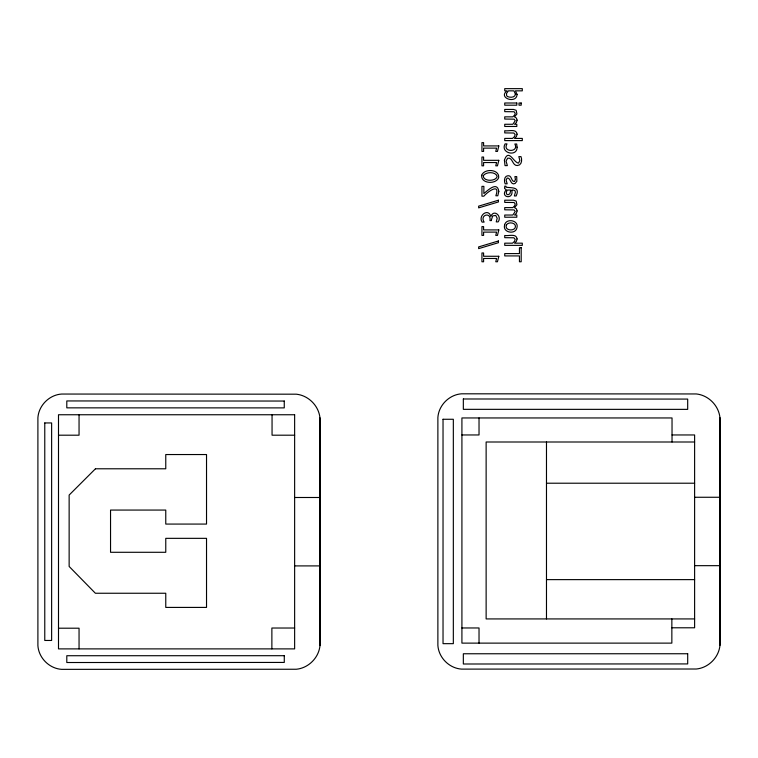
<?xml version="1.0" encoding="UTF-8"?>
<svg xmlns="http://www.w3.org/2000/svg" width="758" height="758" viewBox="0 0 758 758"><rect width="100%" height="100%" fill="white"/><g stroke="black" fill="none" stroke-linecap="round" stroke-linejoin="round"><path stroke-width="1.14" d="M319.98 645.589L319.952 417.829C318.711 405.719 308.421 395.43 296.312 394.188L61.635 394.046C49.308 394.852 38.705 405.454 37.9 417.781L37.9 645.626C38.696 657.944 49.308 668.556 61.635 669.352L296.321 669.248C308.478 668.101 318.834 657.736 319.98 645.589L319.952 417.829M719.958 645.352L719.929 417.592C718.688 405.483 708.398 395.193 696.289 393.952L461.613 393.809C449.286 394.615 438.683 405.217 437.878 417.544L437.878 645.39C438.683 657.707 449.286 668.319 461.613 669.115L696.299 669.011C708.455 667.864 718.811 657.508 719.958 645.352L719.929 417.592M461.916 434.959L479.028 434.959L479.028 417.952M672.033 434.959L694.612 434.959L694.612 627.785L671.853 627.785M58.499 435.196L79.05 435.196L79.05 414.749M294.635 435.196L272.056 435.196L272.056 414.749M694.612 441.999L486.134 441.999L486.134 618.926L694.612 618.926M546.48 483.216L694.612 483.216M694.612 497.267L720.1 497.267M294.635 497.494L320.122 497.494M694.612 565.667L720.1 565.667M294.635 565.904L320.122 565.904M546.48 579.624L694.612 579.624M294.635 628.022L271.876 628.022L271.876 648.886M461.916 627.965L479.028 627.965L479.028 643.125M58.499 628.202L79.05 628.202L79.05 648.886M672.033 441.999L672.033 417.952L461.916 417.952L461.916 643.125L671.853 643.125L671.853 618.926M546.48 441.999L546.48 618.926M44.769 422.945L44.769 640.463L51.629 640.463L51.629 422.945L44.769 422.945M443.032 419.269L443.032 643.665L453.331 643.665L453.331 419.269L443.032 419.269M463.337 398.983L463.337 409.339L687.686 409.367L687.686 399.087L463.337 398.983M491.43 219.82L491.421 220.587L489.943 220.587C491.554 211.491 479.34 214.713 484.116 222.113L482.069 222.113C477.805 215.575 488.455 207.683 490.862 216.494C493.695 208.696 502.346 216.068 498.167 221.886L496.253 221.886L497.172 218.266L495.751 215.443L492.691 215.897L491.43 219.82M504.402 160.146L505.036 165.623L507.358 165.623L506.06 161.056L507.623 158.204C512.711 157.001 512.247 165.746 517.25 165.538C521.712 165.519 522.404 159.853 520.973 156.622L518.832 156.622L519.865 160.507L518.491 163.103C513.592 162.667 508.694 147.971 504.402 160.146M517.079 147.175C517.392 157.37 499.892 153.116 505.093 143.887L506.988 143.887C501.872 152.367 519.429 152.709 514.853 144.02L516.691 144.02L517.079 147.175M504.553 225.202C502.563 232.82 515.696 234.961 516.975 227.675C519.022 220 505.785 217.849 504.553 225.202M511.868 190.571C513.659 200.283 499.494 197.213 506.268 189.727L504.563 188.467L504.809 186.117L506.022 186.279L506.088 187.207C511.963 188.164 520.376 186.572 516.179 195.952L514.36 195.952L515.431 192.21L514.909 190.59L513.327 190.05L511.868 190.05L511.868 190.571M515.431 94.077C515.26 97.791 509.935 97.697 507.434 96.522L506.638 95.65L506.496 93.509L508.372 90.846L513.933 90.846L515.431 94.077M517.079 94.409C516.653 104.367 497.57 97.962 506.998 90.846L504.733 90.846L504.733 88.648L522.3 88.648L522.3 90.846L515.431 90.846L517.079 94.409M510.608 190.779L509.916 193.697L508.125 194.806C505.586 194.654 506.041 191.329 507.453 190.05L510.579 190.05L510.608 190.779M515.431 179.523L514.568 181.503C511.072 181.948 512.029 175.259 508.087 175.695C504.184 175.847 503.871 181.029 505.15 183.815L507.168 183.815L506.098 180.082L507.187 178.045C510.93 177.543 510.295 185.738 515.099 183.474L516.852 181.304L516.71 176.605L514.89 176.605L515.431 179.523M481.681 175.259C480.743 183.824 496.026 184.668 498.669 177.685C499.655 169.062 484.277 168.21 481.681 175.259M498.821 191.414L497.788 195.763L495.855 195.763C500.668 182.271 487.366 191.954 483.869 196.18L481.946 196.18L481.946 186.373L483.869 186.373L483.869 193.527C487.972 190.267 497.286 180.982 498.821 191.414M517.079 120.152L516.444 122.436L514.54 124.274L516.814 124.274L516.814 126.463L504.733 126.463L504.733 124.274L512.825 124.274L515.25 120.721L514.085 119.158L504.733 119.053L504.733 116.846L512.825 116.846L514.644 115.027L515.241 113.283L514.076 111.748L504.733 111.644L504.733 109.436L513.517 109.436L516.151 110.317L516.928 113.984L514.54 116.846L516.444 118.115L517.079 120.152M517.079 134.166L516.444 136.478L514.54 138.411L522.3 138.411L522.3 140.6L504.733 140.6L504.733 138.411L512.55 138.411L514.53 136.573L515.184 134.621L513.848 133.01L504.733 132.915L504.733 130.727C508.362 131.513 516.425 128.339 517.079 134.166M517.079 210.923L516.444 213.206L514.54 215.035L516.814 215.035L516.814 217.224L504.733 217.224L504.733 215.035L512.825 215.035L515.25 211.491L514.085 209.919L504.733 209.814L504.733 207.616L512.825 207.616L514.644 205.788L515.241 204.044L514.076 202.509L504.733 202.405L504.733 200.207L513.517 200.207L516.151 201.088L516.928 204.755L514.54 207.616L516.444 208.876L517.079 210.923M517.079 238.922L516.444 241.243L514.54 243.176L522.3 243.176L522.3 245.365L504.733 245.365L504.733 243.176L512.55 243.176L514.53 241.338L515.184 239.376L513.848 237.775L504.733 237.68L504.733 235.482C508.362 236.278 516.425 233.104 517.079 238.922M483.291 175.676C483.007 181.721 495.988 181.645 497.172 176.453C495.741 171.412 485.916 171.678 483.291 175.676M506.391 224.936C504.297 230.167 512.976 231.512 515.137 227.921C517.24 222.681 508.542 221.289 506.391 224.936M498.821 145.924L497.456 151.42L495.76 151.42L496.585 148.123L483.595 148.123L483.595 151.42L481.946 151.42L481.946 142.627L483.595 142.627L483.595 145.924L498.821 145.924M498.821 160.326L497.456 165.822L495.76 165.822L496.585 162.534L483.595 162.534L483.595 165.822L481.946 165.822L481.946 157.039L483.595 157.039L483.595 160.326L498.821 160.326M498.821 229.911L497.456 235.406L495.76 235.406L496.585 232.119L483.595 232.119L483.595 235.406L481.946 235.406L481.946 226.614L483.595 226.614L483.595 229.911L498.821 229.911M498.821 256.27L497.456 261.766L495.76 261.766L496.585 258.469L483.595 258.469L483.595 261.766L481.946 261.766L481.946 252.973L483.595 252.973L483.595 256.27L498.821 256.27M95.451 468.785L69.139 495.069L69.139 566.453L95.385 593.249L165.765 593.249L165.765 607.414L206.527 607.414L206.527 538.341L165.765 538.341L165.765 552.288L110.545 552.288L110.545 510.068L165.765 510.068L165.765 524.072L206.527 524.072L206.527 454.544L165.765 454.544L165.765 468.785L95.451 468.785M498.413 200.216L478.649 206.148L478.649 207.872L498.413 201.941L498.413 200.216M498.413 240.978L478.649 246.909L478.649 248.633L498.413 242.702L498.413 240.978M516.814 103.003L504.733 103.003L504.733 105.191L516.814 105.191L516.814 103.003M521.191 103.003L519.003 103.003L519.003 105.191L521.191 105.191L521.191 103.003M521.191 247.743L519.448 247.743L519.448 253.589L504.733 253.589L504.733 255.92L519.448 255.92L519.448 261.766L521.191 261.766L521.191 247.743M284.259 401.048L66.799 400.944L66.799 407.851L284.259 407.889L284.259 401.048M294.635 414.749L58.499 414.749L58.499 648.886L294.635 648.886L294.635 414.749M687.695 653.747L463.337 653.766L463.337 663.999L687.695 663.923L687.695 653.747M284.278 655.698L66.799 655.727L66.799 662.52L284.278 662.435L284.278 655.698"/></g></svg>
